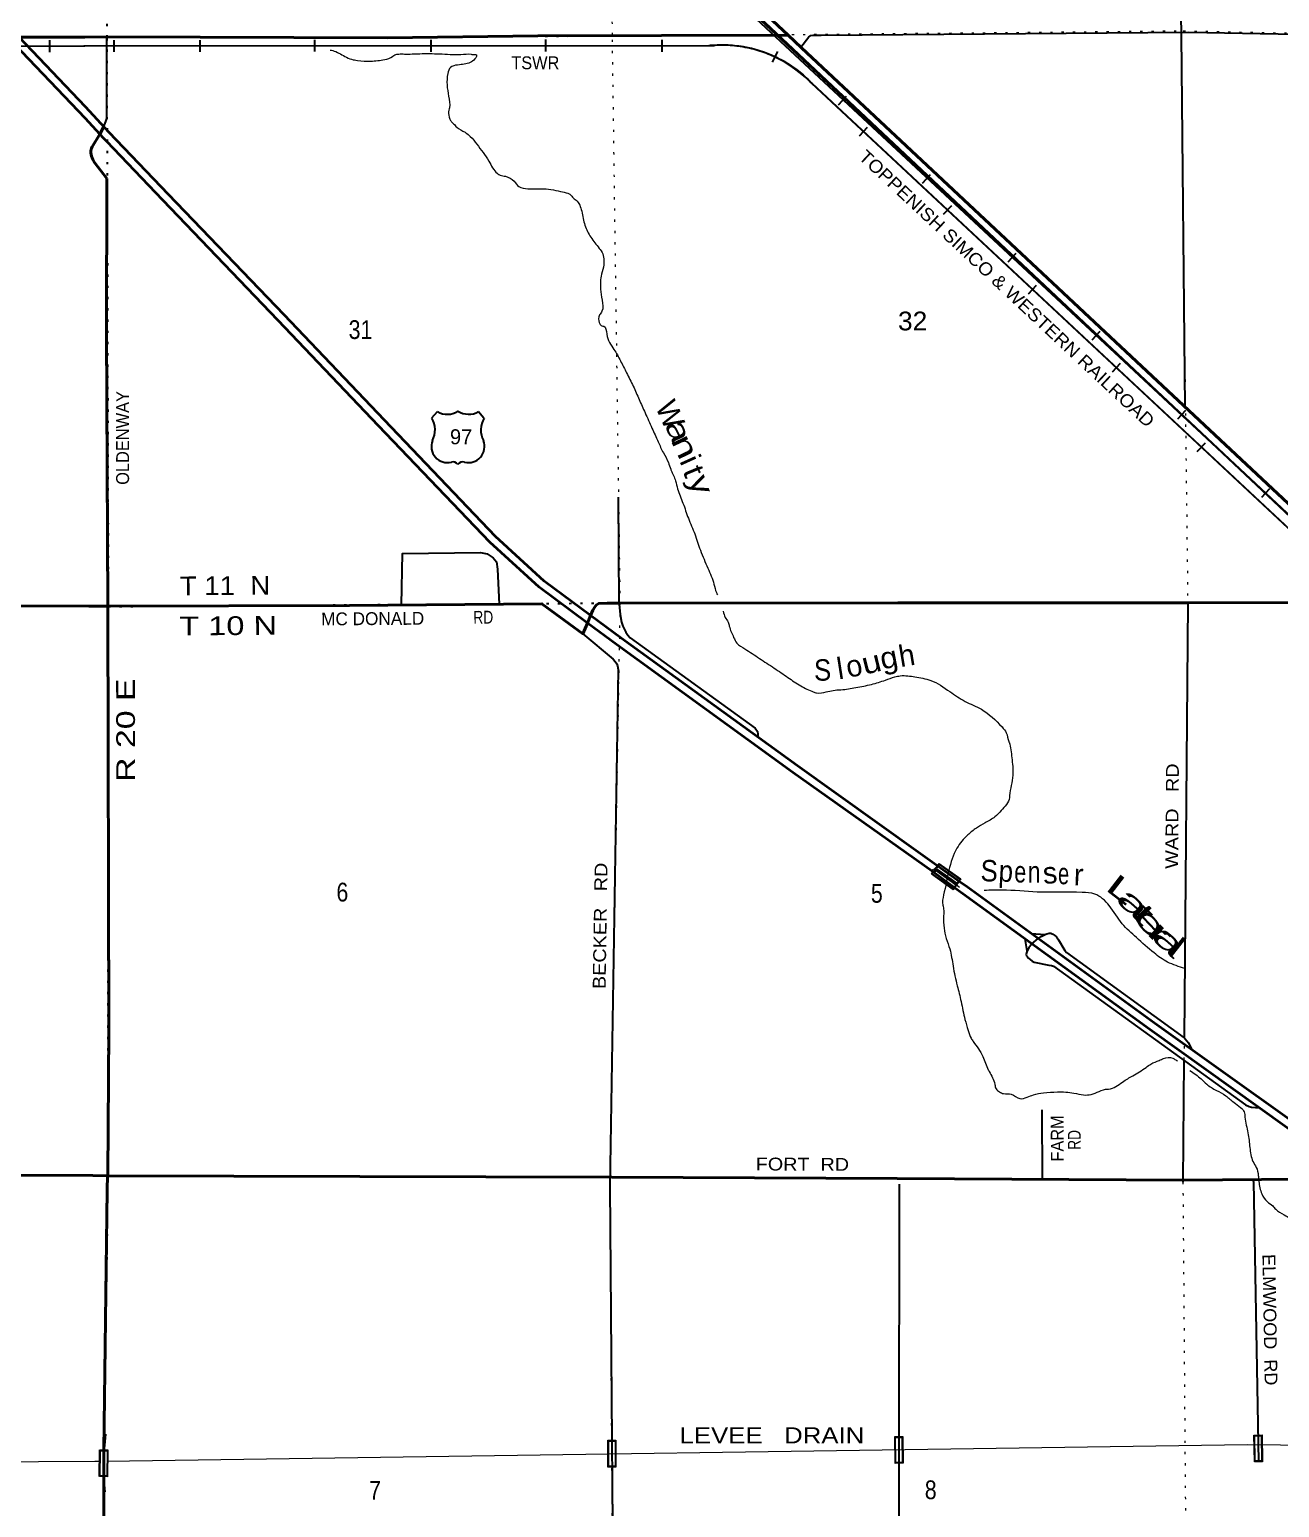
# Model space of a CAD drawing. Header units: feet. Extents: x -2 to 285336, y -549186 to -364975.
# Drawn here: x 157636 to 169311, y -414513 to -400717 of the extents above; entities that cross this region are included whole.
import ezdxf
from ezdxf.enums import TextEntityAlignment as Align

# ---------------------------------------------------------------- set-up
doc = ezdxf.new("R2010")
doc.units = ezdxf.units.FT
doc.header["$LTSCALE"] = 70
doc.header["$PDMODE"] = 32
doc.header["$PDSIZE"] = 35
doc.linetypes.add('DOTTED', pattern=[1.5, 0.3, -1.2])
for name, color, linetype, lineweight in [('16', 7, 'Continuous', 25), ('20', 7, 'Continuous', 35), ('26', 7, 'Continuous', 40), ('27', 7, 'Continuous', 13), ('29', 7, 'Continuous', 25), ('31', 7, 'Continuous', 13), ('34', 7, 'Continuous', 25), ('39', 7, 'Continuous', 13), ('41', 7, 'Continuous', 13), ('55', 7, 'Continuous', 13), ('57', 7, 'Continuous', 13), ('6', 7, 'DOTTED', 25), ('61', 7, 'Continuous', 13), ('7', 7, 'DOTTED', 13)]:
    doc.layers.add(name, color=color, linetype=linetype, lineweight=lineweight)
doc.layers.add('30', color=7, linetype='Continuous')

msp = doc.modelspace()

# ---------------------------------------------------------------- linework, layer by layer
at = {"layer": '16'}
for p, q in [((161394.56, -404342.77), (161445.87, -404284.01)), ((161637.63, -404278.04), (161637.35, -404278.24)), ((161829.72, -404283.92), (161881.11, -404342.77))]:
    msp.add_line(p, q, dxfattribs=at)
for centre, radius, start, end in [((161201.58, -404453.4), 222.05, 332.97043, 29.75871), ((161536.95, -404126.35), 182.07, 239.97227, 303.45418), ((161738.73, -404126.85), 181.52, 236.33975, 300.08743), ((161738.72, -404126.35), 182.07, 236.54582, 236.59441), ((162074.08, -404453.4), 222.05, 150.24129, 207.02957), ((161540.77, -404608.3), 151.42, 159.09177, 283.81923), ((161734.89, -404608.3), 151.42, 256.18077, 20.90823)]:
    msp.add_arc(centre, radius, start, end, dxfattribs=at)
for centre, major_axis, start_param, end_param in [((161596.11, -404807.12), (-19.56, 51.67), 4.95877769, 6.28318531), ((161679.56, -404807.12), (19.56, 51.67), 0, 1.32637542)]:
    msp.add_ellipse(centre, major_axis=major_axis, ratio=0.929097, start_param=start_param, end_param=end_param, dxfattribs=at)
at = {"layer": '20'}
for p, q in [((158158.91, -401546.1), (157435.13, -400788.42)), ((158158.16, -401437.5), (157538.87, -400788.38))]:
    msp.add_line(p, q, dxfattribs=at)
for points in [[(162877.4, -406187.02), (162444.2, -405865.78), (161988.06, -405448.46), (160951.44, -404363.73), (160013.92, -403380.64), (158935.61, -402257.55), (158379.74, -401676.86), (158158.16, -401437.5)], [(158357.18, -401761.75), (158326.3, -401729.5), (158158.91, -401546.1)], [(162847.31, -406258.08), (162396.42, -405923.72), (161935.58, -405502.1), (160897.2, -404415.51), (159959.74, -403432.5), (158881.47, -402309.45), (158357.18, -401761.75)], [(170048.04, -411463.51), (169382.71, -410969.22), (168099.51, -410052.44), (166352.81, -408784.38), (166276.13, -408729.64), (166071.78, -408575.65), (164766.86, -407652.02), (163117.37, -406458.34), (162847.31, -406258.08)], [(170005.97, -411338.82), (169426.87, -410908.6), (168143.35, -409991.58), (166396.63, -408723.52), (166319.81, -408668.68), (164810.64, -407591.12), (163161.69, -406397.84), (162877.4, -406187.02)]]:
    msp.add_lwpolyline(points, dxfattribs=at)
at = {"layer": '26'}
for p, q in [((157538.87, -400788.38), (158153.69, -400788.12)), ((158293.54, -401693.61), (158329.12, -401622.18)), ((158190.24, -406101.05), (158367.1, -406100.21)), ((158367.57, -411417.94), (158226.78, -411413.91)), ((158362.95, -411546.93), (158366.02, -411414.39)), ((158328.98, -413974.02), (158362.95, -411546.93))]:
    msp.add_line(p, q, dxfattribs=at)
for points in [[(164721.32, -400769.69), (162968.55, -399125.21), (158110.66, -394531.4)], [(158153.69, -400788.12), (158355.66, -400786.09), (160980.91, -400795.68), (162384.38, -400776.67), (164694.55, -400769.76), (164721.32, -400769.69)], [(170383.52, -406069), (170370.2, -406056.59), (164848.13, -400888.66), (164721.32, -400769.69)], [(158357.99, -402108.83), (158242.84, -401959.34), (158227.36, -401930.11), (158215.81, -401898.75), (158210.04, -401867.39), (158210.04, -401847.59), (158214.99, -401825.31), (158222.4, -401811.28), (158293.54, -401693.61)], [(158368.93, -406092.25), (158355.86, -403535.04), (158357.99, -402108.83)], [(158190.24, -406101.05), (153078.97, -406092.95), (147778.65, -406082.84), (147708.06, -406082.95)], [(158366.02, -411414.39), (158366.2, -411408.23), (158375.6, -410061.76), (158368.95, -406097.12), (158368.93, -406092.25)], [(162847.31, -406258.08), (162805.06, -406357.81), (162421.43, -406077.25), (160624, -406092.24), (158367.1, -406100.21)], [(162877.4, -406187.02), (162897.22, -406138.36), (162919.33, -406101.47), (162932.84, -406087.3), (162955.06, -406074.06), (163031.25, -406070.74), (163141.59, -406070.84), (165747.79, -406068.01), (168450.32, -406067.58), (170023.23, -406064.58), (170025.68, -406066.85)], [(162847.31, -406258.08), (162876.94, -406188.15), (162877.4, -406187.02)], [(158226.78, -411413.91), (153030.64, -411410.43), (147695.54, -411358.48), (147687.74, -411358.52)], [(169611.43, -411466.74), (169581.9, -411458.11), (169549.71, -411452.27), (169517.08, -411449.82), (169506.91, -411449.76), (168414.68, -411457.3), (165740.82, -411443.16), (163074.29, -411430.98), (158367.65, -411417.69)], [(158332.79, -416711.21), (158331.01, -416679.61), (158328.98, -413974.02)]]:
    msp.add_lwpolyline(points, dxfattribs=at)
at = {"layer": '29'}
for p, q in [((163144.79, -406079.84), (163136.24, -405083.21)), ((166991.67, -409155.5), (167121.45, -409165.13)), ((166934.32, -409206.54), (166951.71, -409318.41)), ((166998.88, -409253.41), (167055.98, -409202.19)), ((168418.97, -410338.99), (168409.18, -411475.57)), ((167097.08, -411450.24), (167093.68, -410800.94)), ((169070, -411470.72), (169069.7, -411453.58)), ((169070, -411470.72), (169116.09, -414086.67))]:
    msp.add_line(p, q, dxfattribs=at)
for points in [[(168431.36, -404242.09), (168396.44, -400770.02), (168327.49, -396616.17)], [(164841.52, -400882.47), (164915.53, -400784.45), (164934.52, -400773.58), (164955.07, -400769.46), (165029.66, -400768.3), (168463.14, -400740.68), (173799.21, -400840.4)], [(158329.12, -401622.18), (158350.22, -401575.28), (158355.99, -401557.95), (158359.19, -401537.22), (158357.62, -400786.1)], [(161111.86, -406088.17), (161119.06, -405608.52), (161849.73, -405599.3), (161911.38, -405611.64), (161968.33, -405647.44), (161997.69, -405685.66), (162008.59, -405755.37), (162021.85, -406080.58)], [(163144.79, -406079.84), (163153.03, -406177.21), (163166.23, -406248.18), (163179.42, -406286.14), (163207.46, -406342.25), (163223.95, -406370.3), (163247.05, -406395.06), (164413.12, -407240.04), (164434.56, -407269.75), (164439.51, -407296.16), (164437.59, -407321.16)], [(168454.49, -406070), (168454.51, -406071.09), (168420.75, -410129.82)], [(162805.06, -406357.81), (163087.57, -406596.03), (163106.02, -406617.06), (163120.86, -406638.51), (163127.46, -406656.67), (163133.63, -406690.04), (163057.54, -411514.12)], [(167055.98, -409202.19), (167086.67, -409182.52), (167116.36, -409167.67), (167128.76, -409162.75), (167137.01, -409159.45), (167160.91, -409153.66), (167174.11, -409153.66), (167195.55, -409160.26), (167214.52, -409173.48), (167228.54, -409187.5), (167248.33, -409214.73), (167307.71, -409315.41), (167320.51, -409331.72), (168420.75, -410129.82)], [(166998.88, -409253.41), (166978.65, -409275.78), (166969.58, -409289.81), (166953.09, -409316.21), (166947.32, -409336.84), (166946.49, -409352.51), (166949.79, -409363.24), (166953.09, -409370.67), (166967.1, -409385.53), (166981.95, -409399.55), (167002.56, -409413.58), (167021.53, -409422.66), (167155.96, -409449.89), (167183.17, -409454.84), (167201.31, -409460.62), (168994.97, -410754.5), (169027.95, -410770.18), (169048.74, -410775.61), (169123.62, -410784.11)], [(168420.75, -410129.82), (168427.58, -410134.77), (168449.88, -410159.57), (168459.78, -410174.42), (168496.6, -410243.96)], [(165758.37, -411494.82), (165752.29, -416747.02), (165803.19, -422056.39), (165857.73, -427325.76), (165923.03, -430063.06), (163159.74, -429971.52), (158354.78, -430024.24)], [(163057.54, -411514.12), (163095.6, -416656.03), (163161.98, -422035.13), (163217.12, -427320.24)]]:
    msp.add_lwpolyline(points, dxfattribs=at)
at = {"layer": '31'}
for p, q in [((163038.69, -413886.2), (163113.69, -413886.17)), ((163038.79, -414136.2), (163038.69, -413886.2)), ((165717.49, -413851.99), (165792.49, -413851.09)), ((165720.57, -414101.97), (165717.49, -413851.99)), ((169073.26, -413837.43), (169148.26, -413836.49)), ((169076.46, -414087.41), (169073.26, -413837.43))]:
    msp.add_line(p, q, dxfattribs=at)
for points in [[(163113.69, -413886.17), (163113.79, -414136.17), (163038.79, -414136.2)], [(165792.49, -413851.09), (165795.54, -414101.07), (165720.57, -414101.97)], [(169148.26, -413836.49), (169151.44, -414086.46), (169076.46, -414087.41)]]:
    msp.add_lwpolyline(points, dxfattribs=at)
for points in [[(165728.46, -414093.87), (165725.58, -413859.88), (165784.59, -413859.18), (165787.44, -414093.17)], [(169084.35, -414079.31), (169081.35, -413845.32), (169140.36, -413844.58), (169143.34, -414078.56)], [(163046.78, -414128.2), (163046.68, -413894.19), (163105.69, -413894.16), (163105.79, -414128.17)]]:
    msp.add_lwpolyline(points, close=True, dxfattribs=at)
at = {"layer": '34'}
for p, q in [((158108.56, -394636.96), (177699.71, -413055.39)), ((158111.25, -394636.23), (177699.22, -413055.41)), ((158112.07, -394735.41), (170368.15, -406151.64)), ((170367.4, -406152.44), (158150.44, -394722.66)), ((157825.83, -400926.71), (157825.6, -400816.1)), ((164030.76, -400868.4), (158142.03, -400871.47)), ((158426.97, -400925.76), (158426.91, -400815.15)), ((159228.95, -400926.02), (159228.89, -400815.41)), ((160301.16, -400922.85), (160301.1, -400812.24)), ((161386.95, -400924.9), (161386.89, -400814.29)), ((162459.16, -400921.73), (162459.1, -400811.12)), ((163544.95, -400923.77), (163544.89, -400813.16)), ((164577.43, -401020.39), (164624.9, -400920.48)), ((170347.22, -406264.29), (164939.91, -401218.08)), ((170347.91, -406264.05), (164941.47, -401217.63)), ((170347.91, -406264.05), (164941.47, -401217.63)), ((165192.46, -401420.26), (165268.03, -401339.48)), ((165388.66, -401710.44), (165464.13, -401629.58)), ((165977.22, -402150.87), (166052.78, -402070.1)), ((166174.26, -402440.15), (166249.73, -402359.29)), ((166776.71, -402886.19), (166852.28, -402805.42)), ((166966.22, -403182.95), (167041.69, -403102.09)), ((167561.47, -403614.01), (167637.03, -403533.23)), ((167751.81, -403912.66), (167827.29, -403831.8)), ((168360.96, -404352.12), (168436.53, -404271.35)), ((168543.77, -404655.45), (168619.25, -404574.59)), ((169145.72, -405082.74), (169221.28, -405001.97))]:
    msp.add_line(p, q, dxfattribs=at)
for points in [[(126523.17, -400958.06), (137132.44, -400941.98), (142394.62, -400898.02), (147656.72, -400908.61), (153019.79, -400879.69), (158154.25, -400868.78)], [(158154.25, -400869.38), (163981.81, -400866.34), (164000.23, -400864.51), (164020.47, -400862.9), (164040.61, -400861.54), (164060.77, -400860.68), (164080.92, -400859.97), (164101.22, -400859.73), (164121.35, -400859.87), (164141.49, -400860.3), (164161.79, -400861.07), (164181.91, -400862.33), (164202.02, -400863.74), (164222.14, -400865.65), (164242.32, -400867.8), (164262.27, -400870.38), (164282.27, -400873.35), (164302.21, -400876.56), (164322.14, -400880.1), (164341.9, -400884.15), (164361.72, -400888.43), (164381.4, -400893.03), (164400.98, -400898.05), (164420.37, -400903.39), (164439.78, -400909.05), (164459.1, -400914.97), (164478.26, -400921.37), (164497.33, -400928.02), (164516.28, -400935.08), (164535.19, -400942.37), (164553.84, -400950.08), (164572.39, -400958.01), (164590.78, -400966.29), (164609.08, -400974.98), (164627.13, -400983.89), (164645.19, -400993.14), (164662.9, -401002.72), (164680.61, -401012.63), (164697.98, -401022.85), (164715.26, -401033.32), (164732.32, -401044.04), (164749.28, -401055.15), (164765.9, -401066.59), (164782.36, -401078.19), (164798.74, -401090.21), (164814.78, -401102.38), (164830.66, -401114.88), (164846.28, -401127.77), (164861.64, -401140.75), (164876.87, -401154.07), (164891.82, -401167.78), (164906.53, -401181.57), (164920.98, -401195.6), (164935.1, -401209.93), (164942.83, -401216.05), (170349.32, -406262.52)]]:
    msp.add_lwpolyline(points, dxfattribs=at)
at = {"layer": '34', "lineweight": 13}
for points in [[(147656.73, -400909.71), (153019.8, -400880.78), (158163.9, -400869.88)], [(158142.03, -400870.48), (163981.87, -400867.43), (164000.33, -400865.6), (164020.56, -400863.99), (164040.68, -400862.63), (164060.82, -400861.77), (164080.95, -400861.06), (164101.23, -400860.83), (164121.34, -400860.96), (164141.46, -400861.39), (164161.74, -400862.16), (164181.84, -400863.42), (164201.93, -400864.83), (164222.03, -400866.74), (164242.2, -400868.89), (164262.12, -400871.46), (164282.11, -400874.43), (164302.03, -400877.64), (164321.94, -400881.18), (164341.68, -400885.22), (164361.48, -400889.5), (164381.14, -400894.09), (164400.7, -400899.11), (164420.08, -400904.44), (164439.47, -400910.1), (164458.77, -400916.01), (164477.91, -400922.41), (164496.96, -400929.05), (164515.9, -400936.1), (164534.79, -400943.39), (164553.42, -400951.09), (164571.95, -400959.01), (164590.32, -400967.28), (164608.61, -400975.97), (164626.64, -400984.87), (164644.68, -400994.11), (164662.37, -401003.68), (164680.07, -401013.58), (164697.42, -401023.79), (164714.69, -401034.25), (164731.73, -401044.96), (164748.67, -401056.06), (164765.28, -401067.49), (164781.72, -401079.08), (164798.09, -401091.09), (164814.11, -401103.25), (164829.97, -401115.73), (164845.58, -401128.61), (164860.93, -401141.58), (164876.14, -401154.88), (164891.08, -401168.58), (164905.78, -401182.36), (164920.21, -401196.38), (164934.37, -401210.75), (164942.12, -401216.88), (170348.58, -406263.32)]]:
    msp.add_lwpolyline(points, dxfattribs=at)
at = {"layer": '34'}
msp.add_ellipse((164105.6, -402017.36), major_axis=(3.59, 1155.53), ratio=0.999949, start_param=5.48726441, end_param=6.38398151, dxfattribs=at)
at = {"layer": '39'}
msp.add_line((158284.98, -414084.59), (158245.69, -414085.4), dxfattribs=at)
for points in [[(170872, -413948.05), (169009, -413929.05), (158358.98, -414083.79)], [(158245.69, -414085.4), (152993.72, -414115.87), (147666.56, -414097.99), (145057.55, -414107.73)]]:
    msp.add_lwpolyline(points, dxfattribs=at)
for points in [[(160444.59, -400908.83), (160467.77, -400913.32), (160581.62, -400968.4), (160644.54, -400994.77), (160699, -401005.32), (160823.59, -401011.94), (160953.58, -400996.34), (161027.06, -400968.25), (161029.24, -400966.49)], [(161029.24, -400966.49), (161048.63, -400954.44), (161086.02, -400945.46), (161139.88, -400945.46), (161280.5, -400942.47), (161464.5, -400943.97), (161664.95, -400948.45), (161760.69, -400946.96), (161796.59, -400949.95), (161808.56, -400951.45), (161810.06, -400955.93), (161810.06, -400960.42), (161811.78, -400968.09)], [(161811.78, -400968.09), (161774.67, -401011.99), (161752.94, -401024.63), (161635.19, -401047.92), (161567.55, -401069.83), (161543, -401126.69), (161550.74, -401339.19), (161557.67, -401447.36), (161552.25, -401469.58), (161555.98, -401533.69), (161573.11, -401573.35), (161597.81, -401596.76), (161626.75, -401628.07), (161704.3, -401676.11), (161710.42, -401679.95), (161753.49, -401714.9), (161813.64, -401787.5), (161926.24, -401944.95), (161962.06, -402008.18), (162005.57, -402059.16), (162032.12, -402076.5), (162082.57, -402087.15), (162162.07, -402133.14), (162207.52, -402182.06), (162290.38, -402203.87), (162416.75, -402202.42), (162596.01, -402227.61), (162664.72, -402245.8), (162689.16, -402259.18), (162714.03, -402288.59), (162724.32, -402298.35), (162740.69, -402309.94), (162793.63, -402412.83), (162823.26, -402544.46), (162878.42, -402655.33), (162957.48, -402759.52), (162990.96, -402810.77), (163000.65, -402872.71), (162999.73, -402912.86), (162978.05, -403001.75), (162969.75, -403140.44), (162984.54, -403242.37), (162983.34, -403346.74), (162960.2, -403381.49), (162958.08, -403451.78), (162964.42, -403463.65), (162981.01, -403483.26), (162999.15, -403486.78), (163027.22, -403560.26), (163095.27, -403702.87), (163156.33, -403809.56), (163213.55, -403922.37), (163275.1, -404047.1), (163330.64, -404172), (163386.12, -404294.89), (163450.17, -404437.62), (163507.76, -404564.46), (163556.74, -404669.47), (163603.28, -404758.49), (163625.06, -404822.11), (163629.34, -404832.02), (163670.13, -404931.24), (163690.12, -405002.93), (163739.91, -405138.02), (163789.87, -405279.12), (163850.01, -405425.96), (163902.24, -405577.04), (163973, -405745.66), (164029.18, -405894.62), (164051.33, -405972.27), (164061.28, -405995.33)], [(164116.54, -406145.99), (164133.85, -406204.78), (164161.1, -406248.18), (164172.15, -406286.01), (164213.11, -406391.23), (164242.64, -406444.6), (164318.33, -406498.72), (164453.15, -406587.33), (164592.02, -406677.84), (164718.76, -406764.67), (164841.28, -406843.59), (164957.18, -406900.61), (164987.53, -406909.82), (165077.53, -406899.33), (165209.43, -406879.67), (165215.45, -406879.51), (165353.35, -406859.68), (165501.02, -406829.56), (165630.37, -406789.9), (165718.13, -406760.49), (165769.74, -406749.97), (165839.97, -406750.06), (165906.46, -406760.27), (166053.79, -406792.36), (166233.2, -406897.82), (166374.08, -406988.28), (166526.55, -407062.37), (166719.61, -407227.64), (166759.17, -407280.74), (166783.49, -407364.35), (166785.66, -407370.31), (166811.6, -407514.08), (166820.04, -407678.38), (166791.03, -407867.8), (166789.51, -407885.89), (166712.56, -408008.39), (166653.92, -408066.18), (166561.14, -408122.9), (166480.19, -408171.26), (166399.66, -408235.67), (166298.64, -408358.82), (166222.22, -408564.73)], [(166222.22, -408564.73), (166173.97, -408795.65), (166166.49, -408890.16), (166168.71, -408898.12), (166174.43, -408994.04), (166178.29, -409104.54), (166198.97, -409202.29), (166231.7, -409299.72), (166262.09, -409459.41), (166301.13, -409642.94), (166337.21, -409790.44), (166373.83, -409957.99), (166402.64, -410059.53), (166430.71, -410133.01), (166451.62, -410164.54), (166539.61, -410302.6), (166591.14, -410427.6), (166599.58, -410443.42), (166653, -410564.36), (166664.16, -410606.19), (166696.99, -410633.38), (166733.57, -410650.44), (166805.91, -410654.48), (166887.29, -410696.4), (166953.18, -410684.57), (167014.74, -410660.81), (167106.53, -410642.25), (167236.75, -410634.68), (167391.5, -410644.49), (167482.26, -410662.07), (167552.38, -410658.15), (167705.51, -410607.82), (167715.54, -410607.54), (167844.19, -410541.83), (167942.92, -410482.94), (168065.22, -410405.35), (168110.53, -410374.02), (168187.85, -410339.8), (168229.53, -410322.61), (168313.68, -410318.3), (168342.24, -410335.59), (168358.07, -410343.15)], [(168427.41, -409482.97), (168265.88, -409421.54), (168140.08, -409337.44), (167975.15, -409193.81), (167842.56, -409063.67), (167721.35, -408895.21), (167585.12, -408787.2), (167468.48, -408771.15), (167049.12, -408768.34), (166719.78, -408749.95), (166554.5, -408754.15)], [(168474.6, -410433.86), (168579.77, -410513.7), (168631.24, -410562.45), (168723.08, -410620.14), (168808.7, -410669.97), (168886.61, -410732.05), (168948.05, -410778.52), (168981.32, -410821.75), (168988.63, -410869.71), (169016.68, -411017.43), (169034.38, -411153.39), (169044.24, -411221.34), (169063.96, -411283.01), (169093.54, -411338.38), (169113.63, -411414.08), (169113.79, -411420.09), (169118.15, -411470.4)], [(169118.15, -411470.4), (169145.89, -411586.45), (169196.92, -411658.73), (169248.71, -411698.88), (169276.04, -411729.94), (169354.39, -411781.11), (169471.59, -411848.85), (169595.79, -411890.23), (169659.17, -411917.9), (169713.9, -411929.84), (169832.63, -411933.32), (169950.82, -411922.76), (169991.04, -411923.22), (170074.18, -411942.1), (170198.7, -411991.51), (170204.95, -411997.28), (170307.7, -412055.55), (170372.23, -412113.27), (170429.9, -412149.19), (170456.85, -412170.22), (170478.15, -412201.5), (170491.05, -412275.26), (170504.01, -412403.18), (170522.15, -412456.66), (170525.78, -412550.84), (170533.42, -412644.85), (170525.62, -412703.34), (170526.86, -412735.4), (170502.24, -412826.64), (170472.36, -412938.14), (170470.58, -412944.23), (170438.55, -413051.81), (170403.04, -413173.57), (170369.92, -413305.27), (170360.18, -413418), (170368.61, -413479.88), (170379.56, -413503.55), (170377.32, -413549.79), (170383.89, -413615.75), (170397.4, -413653.35), (170421.55, -413706.6), (170469.73, -413756.92), (170546.16, -413810.18), (170609.45, -413835.84), (170726.09, -413889.56), (170736.36, -413895.18), (170831.85, -413921.62), (170879.02, -413945.89)]]:
    msp.add_spline(points, degree=3, dxfattribs=at)
at = {"layer": '55'}
msp.add_point((166079.96, -408573.69), dxfattribs=at)
at = {"layer": '57'}
for p, q in [((166132.48, -408500.6), (166335.5, -408646.48)), ((166262.56, -408747.99), (166059.54, -408602.11)), ((166095.51, -408552.05), (166298.31, -408698.24))]:
    msp.add_line(p, q, dxfattribs=at)
for points in [[(166059.54, -408602.11), (166095.51, -408552.05), (166132.48, -408500.6)], [(166335.5, -408646.48), (166298.31, -408698.24), (166262.56, -408747.99)]]:
    msp.add_lwpolyline(points, dxfattribs=at)
for points in [[(166097.33, -408563.21), (166287.15, -408700.05), (166260.73, -408736.82), (166070.7, -408600.28)], [(166106.66, -408550.23), (166134.3, -408511.76), (166324.33, -408648.3), (166296.48, -408687.07)]]:
    msp.add_lwpolyline(points, close=True, dxfattribs=at)
msp.add_ellipse((168229.81, -405905.28), major_axis=(10.67, 3400.43), ratio=0.999949, start_param=2.46313455, end_param=2.5497882, dxfattribs=at)
at = {"layer": '6'}
for p, q in [((158367.84, -411418.72), (158365.64, -411546.91)), ((158365.64, -411546.91), (158333, -413974.05))]:
    msp.add_line(p, q, dxfattribs=at)
for points in [[(158281.4, -382064.32), (158306.26, -384952.05), (158344.04, -390280.97), (158362.15, -395519.6), (158357.84, -400798.55), (158371.27, -406130.81), (158367.57, -411417.94), (158367.64, -411421.06)], [(158190.24, -406101.05), (158371.12, -406102.98), (163152.22, -406070.09), (168454.47, -406064.37), (173793.23, -406066.06), (179063, -406088), (184379.48, -406050.14), (189828.45, -405961.9)], [(145172.67, -406086.23), (147701.97, -406082.73), (152982.7, -406091.67), (158190.24, -406101.05)], [(158329, -414228.05), (158332.79, -416711.21), (158327.49, -422018.25), (158345.21, -427350.67), (158350.16, -429316.37), (158349.77, -429312.91)]]:
    msp.add_lwpolyline(points, dxfattribs=at)
at = {"layer": '61'}
for p, q in [((158288.11, -414225.54), (158291.24, -413975.56)), ((158292.12, -413975.56), (158367.11, -413976.5)), ((158368.01, -413976.5), (158364.88, -414226.48)), ((158363.98, -414226.48), (158288.99, -414225.54))]:
    msp.add_line(p, q, dxfattribs=at)
msp.add_lwpolyline([(158296.2, -414217.63), (158299.13, -413983.64), (158359.91, -413984.4), (158356.98, -414218.39)], close=True, dxfattribs=at)
msp.add_ellipse((160904.59, -414131.56), major_axis=(2393.76, -944.62), ratio=0.999825, start_param=3.39990352, end_param=3.60990202, dxfattribs=at)
at = {"layer": '7'}
for p, q in [((168420.11, -410207.01), (168409.72, -411456.31)), ((163057.05, -411444.62), (163056.94, -411429.58)), ((163057.54, -411514.12), (163057.78, -411418.24)), ((168409.5, -411455.47), (168409.18, -411475.57))]:
    msp.add_line(p, q, dxfattribs=at)
for points in [[(163001.54, -386728.13), (163037.87, -390164.09), (163051.53, -395498.71), (163077.52, -400811.79), (163151.26, -406070.09), (163057.78, -411418.24)], [(168310.93, -395496.5), (168311.02, -395500.9), (168389.19, -400730.39), (168454.42, -406063.39)], [(158153.69, -400788.12), (158357.41, -400789.84), (163076.42, -400779.34), (168412.21, -400728.35), (173793.96, -400843.31), (173876.58, -400842.67), (175235.08, -400834.94)], [(158153.69, -400788.12), (153019.12, -400790.36), (147742.77, -400818.34), (142383.89, -400804.75), (137131.33, -400794.37), (131882.96, -400808.08), (126522.47, -400830.67)], [(126581.02, -411472.51), (131676.58, -411522.24), (137063.04, -411469.31), (142383.08, -411384.73), (147695.54, -411358.48), (153030.64, -411410.43), (158226.78, -411413.91)], [(158226.78, -411413.91), (158368.54, -411418.9), (163057.59, -411430.63), (168408.73, -411457.05), (173776.78, -411416.25)], [(163246.4, -429808.27), (163214.78, -427318.66), (163157.58, -422046.4), (163094.42, -416687.88), (163057.54, -411514.12)], [(168409.18, -411475.57), (168449.5, -416718.18), (168477.64, -422027.39), (168491.66, -427381.74), (168516.71, -429969.64)]]:
    msp.add_lwpolyline(points, dxfattribs=at)

# ---------------------------------------------------------------- texts
at = {"layer": '16'}
msp.add_text('97', height=140, dxfattribs=at).set_placement((161667.52, -404588.55), align=Align.CENTER)
at = {"layer": '27'}
for s, height, rotation, width, p in [('OLDENWAY', 120.4, 89.99, 0.95, (158565.77, -404966.98)), ('RD', 120, 0.394, 0.8, (161782.2, -406263.64)), ('FORT  RD', 120, 359.738, 1.15, (164419.31, -411367.12))]:
    msp.add_text(s, height=height, rotation=rotation, dxfattribs=dict(at, width=width)).set_placement(p)
msp.add_text('MC DONALD', height=120, rotation=0.394, dxfattribs=at).set_placement((160360.24, -406279.49))
at = {"layer": '30'}
for s, rotation, width, p in [('WARD   RD', 89.523, 1.15, (168363.87, -408552.42)), ('BECKER   RD', 89.096, 1.15, (163016.55, -409674.44)), ('FARM', 90.3, 0.95, (167296.52, -411284.06)), ('RD', 90.3, 0.8, (167455.27, -411174.92)), ('ELMWOOD  RD', 271.009, 1.05, (169151.96, -412148.94))]:
    msp.add_text(s, height=120, rotation=rotation, dxfattribs=dict(at, width=width)).set_placement(p)
at = {"layer": '34'}
for s, rotation, width, p in [('TSWR', 0.03, 0.95, (162136.11, -401087.3)), ('TOPPENISH SIMCO & WESTERN RAILROAD', 316.973, 1.1, (165371.95, -401917.55))]:
    msp.add_text(s, height=120, rotation=rotation, dxfattribs=dict(at, width=width)).set_placement(p)
at = {"layer": '41'}
for s, rotation, p in [('W', 294.155, (163528.93, -404350.91)), ('l', 8.861, (165222.68, -406779.29)), ('h', 9.364, (165845.39, -406657.1)), ('o', 11.971, (165357.28, -406754.22)), ('s', 4.945, (167175.98, -408688.1)), ('r', 357.594, (167431.73, -408705.87))]:
    msp.add_text(s, height=200, rotation=rotation, dxfattribs=at).set_placement(p, align=Align.CENTER)
for s, rotation, width, p in [('a', 294.229, 1.4, (163607.85, -404500.62)), ('n', 295.433, 1.45, (163669.88, -404651.31)), ('i', 294.302, 1.1, (163717.64, -404774.51)), ('t', 292.539, 1.15, (163749.82, -404876.29)), ('y', 290.106, 1.3, (163817.37, -404998.82)), ('u', 13.859, 1.2, (165522.42, -406719.69)), ('g', 11.06, 1.1, (165680.87, -406676.72)), ('S', 0.655, 0.9, (165045.05, -406795.24)), ('S', 358.541, 0.9, (166597.67, -408669.23)), ('p', 356.699, 0.9, (166750.69, -408672.7)), ('e', 359.353, 0.75, (166889.26, -408678.97)), ('n', 359.857, 0.8, (167019.46, -408679.92)), ('e', 359.649, 0.7, (167294.47, -408695.72)), ('L', 322.353, 1.8, (167779.45, -408822.92)), ('a', 317.836, 2, (167880.43, -408945.94)), ('t', 316.654, 1.95, (167978.58, -409045.46)), ('e', 313.481, 2, (168031.6, -409117.16)), ('r', 314.681, 2.25, (168129.49, -409220.78)), ('a', 317.621, 2, (168211.5, -409296.67)), ('l', 321.902, 1.55, (168292.4, -409362.4))]:
    msp.add_text(s, height=200, rotation=rotation, dxfattribs=dict(at, width=width)).set_placement(p, align=Align.CENTER)
at = {"layer": '41', "width": 1.2}
msp.add_text('LEVEE   DRAIN', height=150, dxfattribs=at).set_placement((163707.77, -413915.29))
at = {"layer": '6'}
for s, rotation, width, p in [('T 11  N', 0.394, 1.1, (159040.73, -405998.37)), ('T 10 N', 0.394, 1.3, (159035.69, -406372.91)), ('R 20 E', 90.096, 1.35, (158621.9, -407740.16))]:
    msp.add_text(s, height=175, rotation=rotation, dxfattribs=dict(at, width=width)).set_placement(p)
at = {"layer": '7'}
for s, width, p in [('32', 1.05, (165748, -403525.05)), ('31', 0.85, (160617.07, -403605.51)), ('6', 0.85, (160503.19, -408856.58)), ('5', 0.85, (165494.98, -408868.28)), ('7', 0.85, (160808, -414440.05)), ('8', 0.85, (165998.53, -414436.05))]:
    msp.add_text(s, height=175, dxfattribs=dict(at, width=width)).set_placement(p)

doc.saveas('drawing.dxf')
